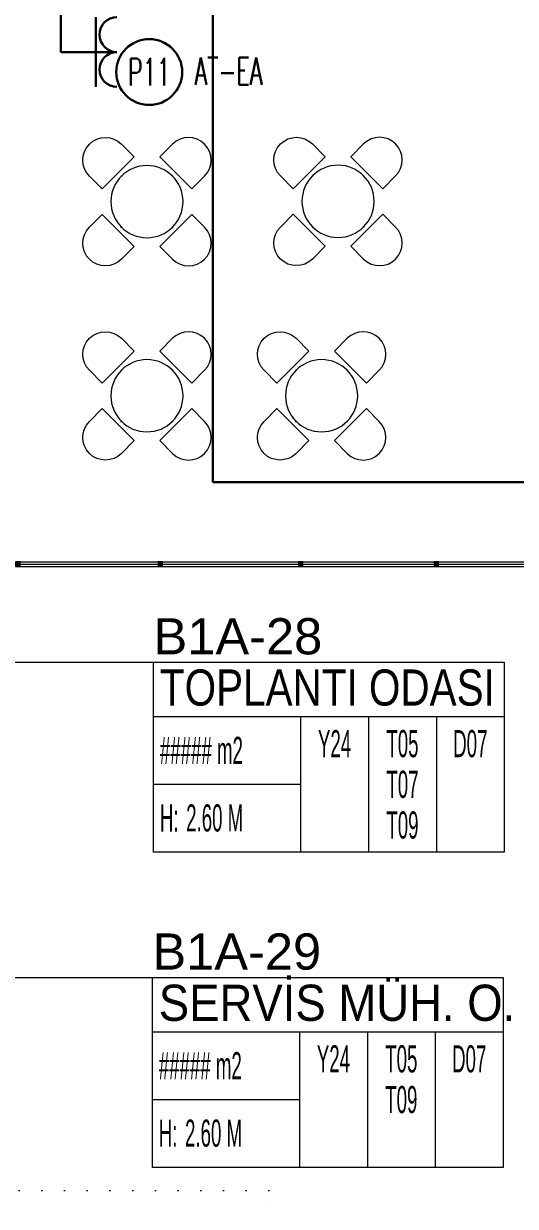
# Model space of a CAD drawing. Header units: metres. Extents: x -13194 to 152406, y -14653 to 29421.
# Drawn here: x 85649 to 86192, y 5683 to 6990 of the extents above; entities that cross this region are included whole.
import ezdxf
from ezdxf.enums import TextEntityAlignment as Align

# ---------------------------------------------------------------- set-up
doc = ezdxf.new("R2010")
doc.units = ezdxf.units.M
doc.header["$LTSCALE"] = 100
doc.header["$MEASUREMENT"] = 0
doc.linetypes.add('DOT2', pattern=[0.125, 0, -0.125])
doc.layers.get('0').update_dxf_attribs({"color": 9, "lineweight": 9})
for name, color, linetype, lineweight in [('05', 9, 'Continuous', 9), ('06D', 9, 'Continuous', 9), ('10', 9, 'Continuous', 9), ('15', 9, 'Continuous', 9), ('20', 9, 'DOT2', 9), ('21_mahal200', 9, 'Continuous', 9), ('E-KABLO', 7, 'Continuous', 30), ('E-LINYE', 7, 'Continuous', 30), ('E-ÇİFTLİ PRİZ', 7, 'Continuous', 30)]:
    doc.layers.add(name, color=color, linetype=linetype, lineweight=lineweight)
doc.styles.add('Arial', font='arial.ttf', dxfattribs={"height": 2.5})
doc.styles.add('E-YAZI', font='txttw.shx')
doc.styles.add('MuuM_TEXT-STANDART', font='ARIALN.TTF')
doc.dimstyles.new('MuuM_DIM200', dxfattribs={"dimscale": 20, "dimtxt": 2, "dimasz": 1, "dimexe": 1, "dimexo": 1, "dimgap": 1, "dimtad": 1, "dimdec": 1, "dimrnd": 0.5, "dimdsep": 46, "dimtxsty": 'MuuM_TEXT-STANDART', "dimblk": 'ARCHTICK', "dimcen": 0, "dimdle": 0.15, "dimclrd": 256, "dimclre": 256, "dimclrt": 256, "dimadec": 0, "dimazin": 0, "dimtfac": 5, "dimtdec": 1, "dimtix": 1, "dimtmove": 2, "dimatfit": 3, "dimldrblk": 'DOT', "dimfxl": 3, "dimfxlon": 1, "dimtolj": 1, "dimlwd": -1, "dimlwe": -1, "dimarcsym": 0})

# ---------------------------------------------------------------- blocks, each defined once
blk = doc.blocks.new('100_ÇİFTLİ PRİZ')
at = {"layer": 'E-ÇİFTLİ PRİZ', "color": 4}
for p, q in [((0, 3.862), (0, 0)), ((-2.4, 2.425), (2.4, 2.425))]:
    blk.add_line(p, q, dxfattribs=at)
for centre, start, end in [((-1.2, 3.87), 179.60828, 359.60828), ((1.2, 3.87), 180.39172, 0.39172)]:
    blk.add_arc(centre, 1.2, start, end, dxfattribs=at)
blk = doc.blocks.new('_ArchTick')
at = {"color": 0, "linetype": 'ByBlock', "const_width": 0.15}
blk.add_lwpolyline([(-0.5, -0.5), (0.5, 0.5)], dxfattribs=at)
blk = doc.blocks.new('_Dot')
at = {"color": 0, "linetype": 'ByBlock', "lineweight": -2}
blk.add_line((-0.5, 0), (-1, 0), dxfattribs=at)
at = {"color": 0, "linetype": 'ByBlock', "const_width": 0.5}
blk.add_lwpolyline([(-0.25, 0, 1), (0.25, 0, 1)], format="xyb", close=True, dxfattribs=at)
blk = doc.blocks.new('0_roomno2')
blk.add_lwpolyline([(19.375, -10.5), (0, -10.5), (0, 0), (19.375, 0)], close=True)
for points in [[(0, -3), (19.375, -3)], [(8.125, -3), (8.125, -10.5)], [(11.875, -3), (11.875, -10.5)], [(15.625, -3), (15.625, -10.5)], [(0, -6.75), (8.125, -6.75)]]:
    blk.add_lwpolyline(points)
at = {"style": 'MuuM_TEXT-STANDART', "width": 0.6}
blk.add_text('H:', height=1.5, dxfattribs=at).set_placement((0.35, -8.608), align=Align.MIDDLE_LEFT)
at = {"style": 'Arial'}
blk.add_attdef('ODANO', (0, 1.17), '', height=2, dxfattribs=at)
blk.add_attdef('MEKANADI', text='', height=2, dxfattribs=at).set_placement((0.35, -3), align=Align.BOTTOM_LEFT)
at = {"style": 'MuuM_TEXT-STANDART', "width": 0.6}
for tag, p in [('YER01', (10, -4.5)), ('TAVAN01', (13.75, -4.5)), ('DUVAR01', (17.5, -4.5)), ('YER02', (10, -6.75)), ('TAVAN02', (13.75, -6.75)), ('DUVAR02', (17.5, -6.75)), ('YER03', (10, -9)), ('TAVAN03', (13.75, -9)), ('DUVAR03', (17.5, -9))]:
    blk.add_attdef(tag, text='', height=1.5, dxfattribs=at).set_placement(p, align=Align.MIDDLE_CENTER)
for tag, p in [('M2', (0.35, -4.875)), ('TEMIZTAVANYUKSEKLIGI', (1.8, -8.608))]:
    blk.add_attdef(tag, text='', height=1.5, dxfattribs=at).set_placement(p, align=Align.MIDDLE_LEFT)
blk = doc.blocks.new('prf-10x10')
blk.add_lwpolyline([(-5, -5), (5, -5), (5, 5), (-5, 5)], close=True)
at = {"color": 255}
blk.add_solid([(-5, -5), (5, -5), (-5, 5), (5, 5)], dxfattribs=at)
at = {"layer": '10'}
blk.add_point((0, 0), dxfattribs=at)
blk = doc.blocks.new('p-dog-ser-620')
at = {"layer": '06D'}
for points in [[(-620, 5), (-5, 5)], [(-620, 0), (-5, 0)]]:
    blk.add_lwpolyline(points, dxfattribs=at)
at = {"layer": '15'}
blk.add_lwpolyline([(-620, 2.5), (-5, 2.5)], dxfattribs=at)
at = {"layer": '10', "xscale": 0.5, "yscale": 0.5, "rotation": 90}
for p in [(-617.5, 2.5), (-460, 2.5), (-305, 2.5), (-155, 2.5), (-2.5, 2.5)]:
    blk.add_blockref('prf-10x10', p, dxfattribs=at)
blk = doc.blocks.new('p-sandalye-01')
blk.add_lwpolyline([(-5, -25), (-5, -25), (-25, -25, -1), (-25, 25), (-5, 25), (-5, 25)], format="xyb", close=True)
blk.add_point((0, 0.1))
blk = doc.blocks.new('p-masa-yuvarlak-4lü')
blk.add_circle((0.1, 0.1), 39.9)
at = {"rotation": 270}
blk.add_blockref('p-sandalye-01', (0, 40), dxfattribs=at)
blk.add_blockref('p-sandalye-01', (-40, 0))
at = {"xscale": -1}
blk.add_blockref('p-sandalye-01', (40, 0), dxfattribs=at)
at = {"xscale": -1, "rotation": 270}
blk.add_blockref('p-sandalye-01', (0, -40), dxfattribs=at)
blk = doc.blocks.new('1.Bod.Ara.Mimari Elk')
at = {"layer": '20', "ltscale": 2}
for p, q in [((1920, -2930), (860, -2930)), ((1920, -5330), (1920, -2930))]:
    blk.add_line(p, q, dxfattribs=at)
at = {"layer": '05', "color": 1, "xscale": -1, "rotation": 315}
for p in [(1785.18, -1836.88), (1996.36, -1836.59), (1785.18, -2051.5), (1978.17, -2051.5)]:
    blk.add_blockref('p-masa-yuvarlak-4lü', p, dxfattribs=at)
at = {"layer": '10'}
blk.add_blockref('p-dog-ser-620', (2260, -2240), dxfattribs=at)
at = {"layer": '21_mahal200'}
ref = blk.add_blockref('0_roomno2', (1792.51, -2345.94), dxfattribs=dict(at, xscale=20, yscale=20, zscale=20))
ref.add_attrib('ODANO', 'B1A-28', (1792.51, -2337.29), dxfattribs={"layer": '0', "height": 40, "style": 'Arial'})
ref.add_attrib('MEKANADI', 'TOPLANTI ODASI', dxfattribs={"layer": '0', "height": 40, "style": 'Arial', "width": 0.8}).set_placement((1799.51, -2405.94), align=Align.BOTTOM_LEFT)
ref.add_attrib('M2', '##### m2', dxfattribs={"layer": '0', "height": 30, "style": 'MuuM_TEXT-STANDART', "width": 0.6}).set_placement((1799.51, -2443.44), align=Align.MIDDLE_LEFT)
ref.add_attrib('TEMIZTAVANYUKSEKLIGI', '2.60 M', dxfattribs={"layer": '0', "height": 30, "style": 'MuuM_TEXT-STANDART', "width": 0.6}).set_placement((1828.51, -2518.09), align=Align.MIDDLE_LEFT)
ref.add_attrib('YER01', 'Y24', dxfattribs={"layer": '0', "height": 30, "style": 'MuuM_TEXT-STANDART', "width": 0.6}).set_placement((1992.51, -2435.94), align=Align.MIDDLE_CENTER)
ref.add_attrib('TAVAN01', 'T05', dxfattribs={"layer": '0', "height": 30, "style": 'MuuM_TEXT-STANDART', "width": 0.6}).set_placement((2067.51, -2435.94), align=Align.MIDDLE_CENTER)
ref.add_attrib('DUVAR01', 'D07', dxfattribs={"layer": '0', "height": 30, "style": 'MuuM_TEXT-STANDART', "width": 0.6}).set_placement((2142.51, -2435.94), align=Align.MIDDLE_CENTER)
ref.add_attrib('TAVAN02', 'T07', dxfattribs={"layer": '0', "height": 30, "style": 'MuuM_TEXT-STANDART', "width": 0.6}).set_placement((2067.51, -2480.94), align=Align.MIDDLE_CENTER)
ref.add_attrib('TAVAN03', 'T09', dxfattribs={"layer": '0', "height": 30, "style": 'MuuM_TEXT-STANDART', "width": 0.6}).set_placement((2067.51, -2525.94), align=Align.MIDDLE_CENTER)
ref = blk.add_blockref('0_roomno2', (1791.26, -2694.43), dxfattribs=dict(at, xscale=20, yscale=20, zscale=20))
ref.add_attrib('ODANO', 'B1A-29', (1791.26, -2685.79), dxfattribs={"layer": '0', "height": 40, "style": 'Arial'})
ref.add_attrib('MEKANADI', 'SERVİS MÜH. O.', dxfattribs={"layer": '0', "height": 40, "style": 'Arial', "width": 0.9}).set_placement((1798.26, -2754.43), align=Align.BOTTOM_LEFT)
ref.add_attrib('M2', '##### m2', dxfattribs={"layer": '0', "height": 30, "style": 'MuuM_TEXT-STANDART', "width": 0.6}).set_placement((1798.26, -2791.93), align=Align.MIDDLE_LEFT)
ref.add_attrib('TEMIZTAVANYUKSEKLIGI', '2.60 M', dxfattribs={"layer": '0', "height": 30, "style": 'MuuM_TEXT-STANDART', "width": 0.6}).set_placement((1827.26, -2866.59), align=Align.MIDDLE_LEFT)
ref.add_attrib('YER01', 'Y24', dxfattribs={"layer": '0', "height": 30, "style": 'MuuM_TEXT-STANDART', "width": 0.6}).set_placement((1991.26, -2784.43), align=Align.MIDDLE_CENTER)
ref.add_attrib('TAVAN01', 'T05', dxfattribs={"layer": '0', "height": 30, "style": 'MuuM_TEXT-STANDART', "width": 0.6}).set_placement((2066.26, -2784.43), align=Align.MIDDLE_CENTER)
ref.add_attrib('DUVAR01', 'D07', dxfattribs={"layer": '0', "height": 30, "style": 'MuuM_TEXT-STANDART', "width": 0.6}).set_placement((2141.26, -2784.43), align=Align.MIDDLE_CENTER)
ref.add_attrib('TAVAN02', 'T09', dxfattribs={"layer": '0', "height": 30, "style": 'MuuM_TEXT-STANDART', "width": 0.6}).set_placement((2066.26, -2829.43), align=Align.MIDDLE_CENTER)
for points in [[(1491.79, -2345.94), (1792.51, -2345.94)], [(1491.79, -2694.43), (1792.51, -2694.43)]]:
    blk.add_leader(points, dimstyle='MuuM_DIM200', override={"dimasz": 1, "dimfxl": 10}, dxfattribs=at)

msp = doc.modelspace()

# ---------------------------------------------------------------- linework, layer by layer
at = {"layer": 'E-KABLO', "color": 4}
for p in [(85857.9, 7503.8), (87170.4, 6483.2)]:
    msp.add_line(p, (85857.9, 6483.2), dxfattribs=at)
at = {"layer": 'E-KABLO', "color": 6}
msp.add_line((85690, 6958.6), (85690, 7311.8), dxfattribs=at)
at = {"layer": 'E-LINYE', "color": 7, "linetype": 'Continuous'}
msp.add_circle((85787.7, 6936.5), 36.4, dxfattribs=at)

# ---------------------------------------------------------------- block references
msp.add_blockref('1.Bod.Ara.Mimari Elk', (84000, 8630))
at = {"layer": 'E-ÇİFTLİ PRİZ', "xscale": -16, "yscale": 16, "zscale": 16, "rotation": 270}
msp.add_blockref('100_ÇİFTLİ PRİZ', (85690, 6958.6), dxfattribs=at)

# ---------------------------------------------------------------- texts
at = {"layer": 'E-LINYE', "color": 3, "linetype": 'Continuous', "style": 'E-YAZI', "width": 0.6}
for s, p in [('P11', (85787.7, 6936.5)), ('AT-EA', (85875.3, 6937.5))]:
    msp.add_text(s, height=30, dxfattribs=at).set_placement(p, align=Align.MIDDLE_CENTER)

doc.saveas('drawing.dxf')
